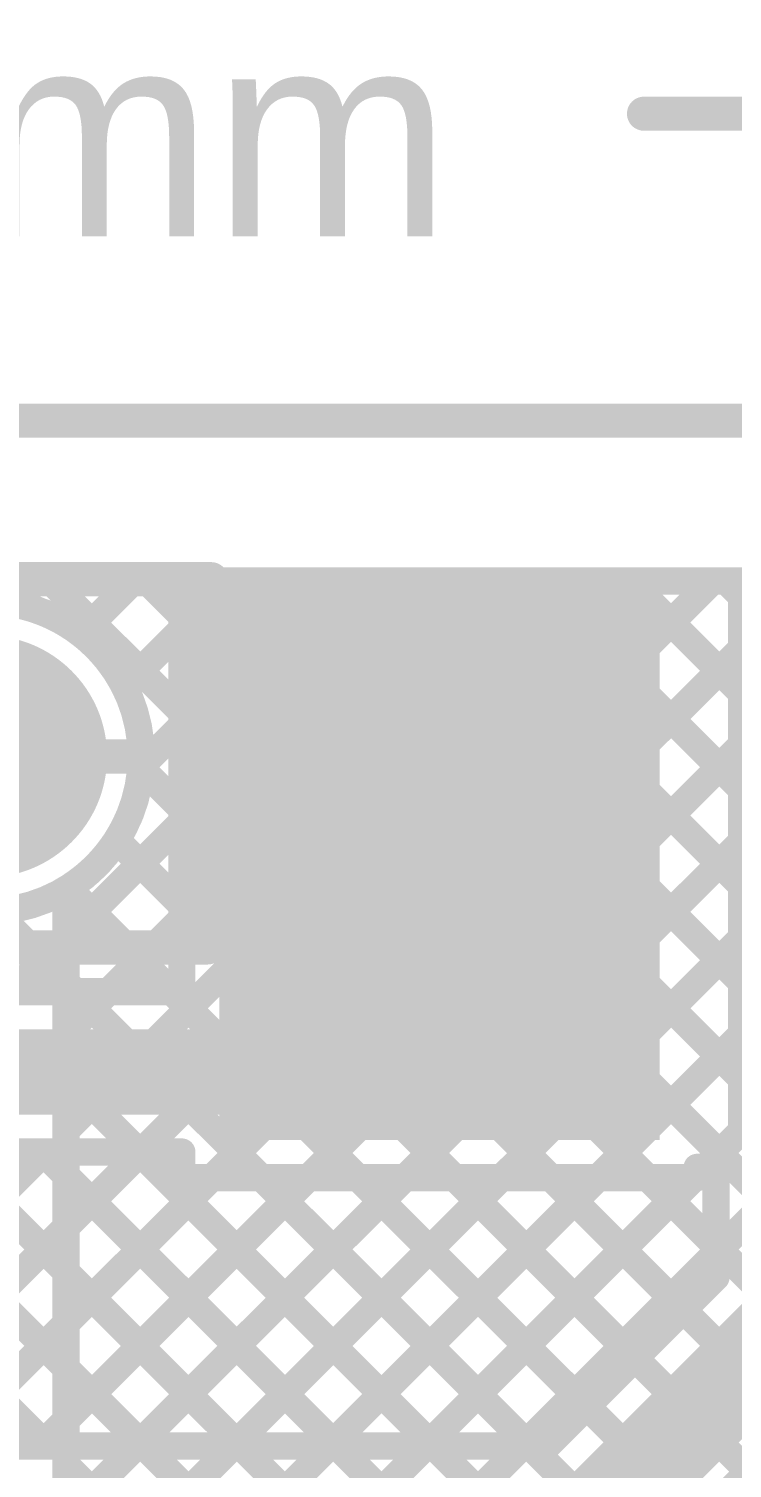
# Model space of a CAD drawing. Header units: millimetres. Extents: x -0.32 to 3.69, y -0.11 to 2.37.
# Drawn here: x 1.8062 to 2.0123, y 1.9478 to 2.3699 of the extents above; entities that cross this region are included whole.
import ezdxf

# ---------------------------------------------------------------- set-up
doc = ezdxf.new("R2010")
doc.units = ezdxf.units.MM
doc.header["$MEASUREMENT"] = 0
for name, color, linetype in [('BottomLayer', 5, 'Continuous'), ('BottomPaste', 16, 'Continuous'), ('BottomSolder', 6, 'Continuous'), ('Mechanical1', 6, 'Continuous'), ('Mechanical2', 216, 'Continuous'), ('MultiLayer', 9, 'Continuous'), ('PadHoleLayer', 156, 'Continuous'), ('TopLayer', 1, 'Continuous'), ('TopOverlay', 2, 'Continuous'), ('TopSolder', 216, 'Continuous')]:
    doc.layers.add(name, color=color, linetype=linetype)
doc.styles.add('Arial', font='', dxfattribs={"height": 0.2})
doc.styles.get('Arial').set_extended_font_data('Arial')

# ---------------------------------------------------------------- blocks, each defined once
blk = doc.blocks.new('S______B______B_9')
at = {"layer": 'BottomLayer'}
for points in [[(-0.015, 0.0175), (-0.015, -0.0175), (-0.045, -0.0175), (-0.045, 0.0175)], [(0.045, 0.0175), (0.045, -0.0175), (0.015, -0.0175), (0.015, 0.0175)]]:
    blk.add_hatch(color=5, dxfattribs=at).paths.add_polyline_path(points)
at = {"layer": 'BottomPaste'}
for points in [[(-0.015, 0.0175), (-0.015, -0.0175), (-0.045, -0.0175), (-0.045, 0.0175)], [(0.045, 0.0175), (0.045, -0.0175), (0.015, -0.0175), (0.015, 0.0175)]]:
    blk.add_hatch(color=16, dxfattribs=at).paths.add_polyline_path(points)
at = {"layer": 'BottomSolder'}
for points in [[(-0.011, 0.0215), (-0.011, -0.0215), (-0.049, -0.0215), (-0.049, 0.0215)], [(0.049, 0.0215), (0.049, -0.0215), (0.011, -0.0215), (0.011, 0.0215)]]:
    blk.add_hatch(color=6, dxfattribs=at).paths.add_polyline_path(points)
blk = doc.blocks.new('R___1206_B_37')
at = {"layer": 'BottomLayer'}
for points in [[(-0.08, 0.035), (-0.02, 0.035), (-0.02, -0.035), (-0.08, -0.035)], [(0.02, 0.035), (0.08, 0.035), (0.08, -0.035), (0.02, -0.035)]]:
    blk.add_hatch(color=5, dxfattribs=at).paths.add_polyline_path(points)
at = {"layer": 'BottomPaste'}
for points in [[(-0.08, 0.035), (-0.02, 0.035), (-0.02, -0.035), (-0.08, -0.035)], [(0.02, 0.035), (0.08, 0.035), (0.08, -0.035), (0.02, -0.035)]]:
    blk.add_hatch(color=16, dxfattribs=at).paths.add_polyline_path(points)
at = {"layer": 'BottomSolder'}
for points in [[(-0.084, 0.039), (-0.016, 0.039), (-0.016, -0.039), (-0.084, -0.039)], [(0.016, 0.039), (0.084, 0.039), (0.084, -0.039), (0.016, -0.039)]]:
    blk.add_hatch(color=6, dxfattribs=at).paths.add_polyline_path(points)
blk = doc.blocks.new('PPPC161LFBN_RC__48')
at = {"layer": 'BottomLayer'}
h = blk.add_hatch(color=5, dxfattribs=at)
edge = h.paths.add_edge_path()
edge.add_arc((0.75, 0), 0.0315, 0, 360)
at = {"layer": 'BottomSolder'}
h = blk.add_hatch(color=6, dxfattribs=at)
edge = h.paths.add_edge_path()
edge.add_arc((0.75, 0), 0.0355, 0, 360)
at = {"layer": 'MultiLayer'}
h = blk.add_hatch(color=9, dxfattribs=at)
edge = h.paths.add_edge_path()
edge.add_arc((0.75, 0), 0.0315, 0, 360)
at = {"layer": 'PadHoleLayer'}
h = blk.add_hatch(color=156, dxfattribs=at)
edge = h.paths.add_edge_path()
edge.add_arc((0.75, 0), 0.01772, 0, 360)
at = {"layer": 'TopLayer'}
h = blk.add_hatch(color=1, dxfattribs=at)
edge = h.paths.add_edge_path()
edge.add_arc((0.75, 0), 0.0315, 0, 360)
at = {"layer": 'TopSolder'}
h = blk.add_hatch(color=216, dxfattribs=at)
edge = h.paths.add_edge_path()
edge.add_arc((0.75, 0), 0.0355, 0, 360)
at = {"layer": 'TopOverlay', "const_width": 0.01}
for points in [[(0.005, 0.052), (0.816, 0.052)], [(0.816, -0.055), (0.816, 0.051)], [(0.815, -0.056), (0.815, -0.055)], [(0.815, -0.055), (0.816, -0.055)], [(-0.801, -0.056), (0.815, -0.056)]]:
    blk.add_lwpolyline(points, dxfattribs=at)
at = {"layer": 'TopOverlay', "const_width": 0.005}
for points in [[(0.8135, 0.052, 1), (0.8185, 0.052, 1)], [(0.8135, 0.051, 1), (0.8185, 0.051, 1)], [(0.8125, -0.055, 1), (0.8175, -0.055, 1)], [(0.8125, -0.055, 1), (0.8175, -0.055, 1)], [(0.8135, -0.055, 1), (0.8185, -0.055, 1)], [(0.8135, -0.055, 1), (0.8185, -0.055, 1)], [(0.8125, -0.056, 1), (0.8175, -0.056, 1)], [(0.8125, -0.056, 1), (0.8175, -0.056, 1)]]:
    blk.add_lwpolyline(points, format="xyb", close=True, dxfattribs=at)

msp = doc.modelspace()

# ---------------------------------------------------------------- hatches: boundary and pattern name
at = {"layer": 'BottomLayer'}
for points in [[(1.862, 2.044), (1.939, 2.044), (1.939, 2.21), (1.862, 2.21)], [(1.911, 2.044), (1.991, 2.044), (1.991, 2.209), (1.911, 2.209)], [(2.011, 2.047), (2.086, 2.047), (2.086, 2.209), (2.011, 2.209)]]:
    msp.add_hatch(color=5, dxfattribs=at).paths.add_polyline_path(points)

# ---------------------------------------------------------------- linework, layer by layer
for points, const_width in [([(0.09279, 2.208), (1.851, 2.208)], 0.008), ([(1.80183, 2.20124), (1.80859, 2.208)], 0.008), ([(1.81243, 2.208), (1.851, 2.16943)], 0.008), ([(1.82139, 2.19252), (1.83687, 2.208)], 0.008), ([(1.84071, 2.208), (1.851, 2.19771)], 0.008), ([(1.851, 2.0875), (1.851, 2.208)], 0.008), ([(1.8342, 2.17704), (1.851, 2.19384)], 0.008), ([(1.839, 2.15356), (1.851, 2.16556)], 0.008), ([(1.7936, 2.1565), (1.8351, 2.1565)], 0.01), ([(1.83897, 2.15317), (1.851, 2.14114)], 0.008), ([(1.80123, 2.0875), (1.851, 2.13727)], 0.008), ([(1.83191, 2.13195), (1.851, 2.11286)], 0.008), ([(1.9005, 2.09), (1.9005, 2.125)], 0.025), ([(1.90925, 2.08475), (1.951, 2.1265)], 0.025), ([(1.81768, 2.1179), (1.84808, 2.0875)], 0.008), ([(1.79621, 2.11108), (1.81979, 2.0875)], 0.008), ([(1.82951, 2.0875), (1.851, 2.10899)], 0.008), ([(1.8745, 2.064), (1.9005, 2.09)], 0.025), ([(1.89175, 2.08475), (1.90925, 2.08475)], 0.025), ([(1.74173, 2.0875), (1.851, 2.0875)], 0.008), ([(1.732, 2.064), (1.8745, 2.064)], 0.025), ([(1.72395, 2.04192), (1.81157, 1.9543)], 0.008), ([(1.72459, 1.9543), (1.81079, 2.0405)], 0.008), ([(1.732, 2.0405), (1.851, 2.0405)], 0.008), ([(1.75288, 1.9543), (1.83908, 2.0405)], 0.008), ([(1.75365, 2.0405), (1.83985, 1.9543)], 0.008), ([(1.78194, 2.0405), (1.86814, 1.9543)], 0.008), ([(1.81022, 2.0405), (1.89642, 1.9543)], 0.008), ([(1.83851, 2.0405), (1.92471, 1.9543)], 0.008), ([(1.851, 2.033), (1.851, 2.0405)], 0.008), ([(2.002, 2.036), (2.0075, 2.036)], 0.008), ([(2.002, 2.03372), (2.00428, 2.036)], 0.008), ([(2.0075, 2.00373), (2.0075, 2.036)], 0.008), ([(1.78116, 1.9543), (1.85986, 2.033)], 0.008), ([(1.80945, 1.9543), (1.88815, 2.033)], 0.008), ([(1.83773, 1.9543), (1.91643, 2.033)], 0.008), ([(1.851, 2.033), (1.9, 2.033)], 0.008), ([(1.86602, 1.9543), (1.94472, 2.033)], 0.008), ([(1.87429, 2.033), (1.95299, 1.9543)], 0.008), ([(1.8943, 1.9543), (1.973, 2.033)], 0.008), ([(1.9, 2.033), (1.95, 2.033)], 0.008), ([(1.9, 2.033), (1.95, 2.033)], 0.008), ([(1.90258, 2.033), (1.96967, 1.96591)], 0.008), ([(1.92258, 1.9543), (2.00128, 2.033)], 0.008), ([(1.93086, 2.033), (1.98381, 1.98005)], 0.008), ([(1.95, 2.033), (2.002, 2.033)], 0.008), ([(1.95914, 2.033), (1.99796, 1.99419)], 0.008), ([(1.98743, 2.033), (2.0075, 2.01293)], 0.008), ([(1.95087, 1.9543), (2.0075, 2.01093)], 0.008), ([(1.95087, 1.9543), (2.0075, 2.01093)], 0.008), ([(1.95807, 1.9543), (2.0075, 2.00373)], 0.008), ([(1.9678, 1.9308), (2.031, 1.994)], 0.025), ([(1.98443, 1.9142), (2.0476, 1.97737)], 0.008), ([(1.6441, 1.9543), (1.95807, 1.9543)], 0.008)]:
    msp.add_lwpolyline(points, dxfattribs=dict(at, const_width=const_width))
for points, const_width in [([(1.80659, 2.208, 1), (1.81059, 2.208, 1)], 0.004), ([(1.81043, 2.208, 1), (1.81443, 2.208, 1)], 0.004), ([(1.83487, 2.208, 1), (1.83887, 2.208, 1)], 0.004), ([(1.83871, 2.208, 1), (1.84271, 2.208, 1)], 0.004), ([(1.849, 2.208, 1), (1.853, 2.208, 1)], 0.004), ([(1.849, 2.208, 1), (1.853, 2.208, 1)], 0.004), ([(1.8391, 2.1565, 1), (1.7481, 2.1565, 1)], 0.008), ([(1.849, 2.19771, 1), (1.853, 2.19771, 1)], 0.004), ([(1.81939, 2.19252, 1), (1.82339, 2.19252, 1)], 0.004), ([(1.849, 2.19384, 1), (1.853, 2.19384, 1)], 0.004), ([(1.8322, 2.17704, 1), (1.8362, 2.17704, 1)], 0.004), ([(1.849, 2.16943, 1), (1.853, 2.16943, 1)], 0.004), ([(1.849, 2.16556, 1), (1.853, 2.16556, 1)], 0.004), ([(1.8326, 2.1565, 1), (1.8376, 2.1565, 1)], 0.005), ([(1.83697, 2.15317, 1), (1.84097, 2.15317, 1)], 0.004), ([(1.837, 2.15356, 1), (1.841, 2.15356, 1)], 0.004), ([(1.8371, 2.1565, 1), (1.8411, 2.1565, 1)], 0.004), ([(1.849, 2.14114, 1), (1.853, 2.14114, 1)], 0.004), ([(1.849, 2.13727, 1), (1.853, 2.13727, 1)], 0.004), ([(1.82991, 2.13195, 1), (1.83391, 2.13195, 1)], 0.004), ([(1.89425, 2.125, 1), (1.90675, 2.125, 1)], 0.0125), ([(1.94475, 2.1265, 1), (1.95725, 2.1265, 1)], 0.0125), ([(1.81568, 2.1179, 1), (1.81968, 2.1179, 1)], 0.004), ([(1.849, 2.11286, 1), (1.853, 2.11286, 1)], 0.004), ([(1.849, 2.10899, 1), (1.853, 2.10899, 1)], 0.004), ([(1.89425, 2.09, 1), (1.90675, 2.09, 1)], 0.0125), ([(1.89425, 2.09, 1), (1.90675, 2.09, 1)], 0.0125), ([(1.8855, 2.08475, 1), (1.898, 2.08475, 1)], 0.0125), ([(1.903, 2.08475, 1), (1.9155, 2.08475, 1)], 0.0125), ([(1.903, 2.08475, 1), (1.9155, 2.08475, 1)], 0.0125), ([(1.81779, 2.0875, 1), (1.82179, 2.0875, 1)], 0.004), ([(1.82751, 2.0875, 1), (1.83151, 2.0875, 1)], 0.004), ([(1.84608, 2.0875, 1), (1.85008, 2.0875, 1)], 0.004), ([(1.849, 2.0875, 1), (1.853, 2.0875, 1)], 0.004), ([(1.849, 2.0875, 1), (1.853, 2.0875, 1)], 0.004), ([(1.86825, 2.064, 1), (1.88075, 2.064, 1)], 0.0125), ([(1.86825, 2.064, 1), (1.88075, 2.064, 1)], 0.0125), ([(1.80822, 2.0405, 1), (1.81222, 2.0405, 1)], 0.004), ([(1.80879, 2.0405, 1), (1.81279, 2.0405, 1)], 0.004), ([(1.83651, 2.0405, 1), (1.84051, 2.0405, 1)], 0.004), ([(1.83708, 2.0405, 1), (1.84108, 2.0405, 1)], 0.004), ([(1.849, 2.0405, 1), (1.853, 2.0405, 1)], 0.004), ([(1.849, 2.0405, 1), (1.853, 2.0405, 1)], 0.004), ([(2, 2.036, 1), (2.004, 2.036, 1)], 0.004), ([(2.00228, 2.036, 1), (2.00628, 2.036, 1)], 0.004), ([(2.0055, 2.036, 1), (2.0095, 2.036, 1)], 0.004), ([(2.0055, 2.036, 1), (2.0095, 2.036, 1)], 0.004), ([(1.849, 2.033, 1), (1.853, 2.033, 1)], 0.004), ([(1.849, 2.033, 1), (1.853, 2.033, 1)], 0.004), ([(1.85786, 2.033, 1), (1.86186, 2.033, 1)], 0.004), ([(1.87229, 2.033, 1), (1.87629, 2.033, 1)], 0.004), ([(1.88615, 2.033, 1), (1.89015, 2.033, 1)], 0.004), ([(1.898, 2.033, 1), (1.902, 2.033, 1)], 0.004), ([(1.898, 2.033, 1), (1.902, 2.033, 1)], 0.004), ([(1.898, 2.033, 1), (1.902, 2.033, 1)], 0.004), ([(1.90058, 2.033, 1), (1.90458, 2.033, 1)], 0.004), ([(1.91443, 2.033, 1), (1.91843, 2.033, 1)], 0.004), ([(1.92886, 2.033, 1), (1.93286, 2.033, 1)], 0.004), ([(1.94272, 2.033, 1), (1.94672, 2.033, 1)], 0.004), ([(1.948, 2.033, 1), (1.952, 2.033, 1)], 0.004), ([(1.948, 2.033, 1), (1.952, 2.033, 1)], 0.004), ([(1.948, 2.033, 1), (1.952, 2.033, 1)], 0.004), ([(1.95714, 2.033, 1), (1.96114, 2.033, 1)], 0.004), ([(1.971, 2.033, 1), (1.975, 2.033, 1)], 0.004), ([(1.98543, 2.033, 1), (1.98943, 2.033, 1)], 0.004), ([(1.99928, 2.033, 1), (2.00328, 2.033, 1)], 0.004), ([(2, 2.03372, 1), (2.004, 2.03372, 1)], 0.004), ([(2, 2.033, 1), (2.004, 2.033, 1)], 0.004), ([(2.0055, 2.01293, 1), (2.0095, 2.01293, 1)], 0.004), ([(2.0055, 2.01093, 1), (2.0095, 2.01093, 1)], 0.004), ([(2.0055, 2.01093, 1), (2.0095, 2.01093, 1)], 0.004), ([(2.0055, 2.00373, 1), (2.0095, 2.00373, 1)], 0.004), ([(2.0055, 2.00373, 1), (2.0095, 2.00373, 1)], 0.004), ([(1.99596, 1.99419, 1), (1.99996, 1.99419, 1)], 0.004), ([(1.98181, 1.98005, 1), (1.98581, 1.98005, 1)], 0.004), ([(1.96767, 1.96591, 1), (1.97167, 1.96591, 1)], 0.004), ([(1.80745, 1.9543, 1), (1.81145, 1.9543, 1)], 0.004), ([(1.80957, 1.9543, 1), (1.81357, 1.9543, 1)], 0.004), ([(1.83573, 1.9543, 1), (1.83973, 1.9543, 1)], 0.004), ([(1.83785, 1.9543, 1), (1.84185, 1.9543, 1)], 0.004), ([(1.86402, 1.9543, 1), (1.86802, 1.9543, 1)], 0.004), ([(1.86614, 1.9543, 1), (1.87014, 1.9543, 1)], 0.004), ([(1.8923, 1.9543, 1), (1.8963, 1.9543, 1)], 0.004), ([(1.89442, 1.9543, 1), (1.89842, 1.9543, 1)], 0.004), ([(1.92058, 1.9543, 1), (1.92458, 1.9543, 1)], 0.004), ([(1.92271, 1.9543, 1), (1.92671, 1.9543, 1)], 0.004), ([(1.94887, 1.9543, 1), (1.95287, 1.9543, 1)], 0.004), ([(1.94887, 1.9543, 1), (1.95287, 1.9543, 1)], 0.004), ([(1.95099, 1.9543, 1), (1.95499, 1.9543, 1)], 0.004), ([(1.95607, 1.9543, 1), (1.96007, 1.9543, 1)], 0.004), ([(1.95607, 1.9543, 1), (1.96007, 1.9543, 1)], 0.004)]:
    msp.add_lwpolyline(points, format="xyb", close=True, dxfattribs=dict(at, const_width=const_width))
at = {"layer": 'Mechanical1', "const_width": 0.01}
msp.add_lwpolyline([(1.98644, 2.345), (3.683, 2.345)], dxfattribs=at)
at = {"layer": 'Mechanical1', "const_width": 0.005}
msp.add_lwpolyline([(1.98394, 2.345, 1), (1.98894, 2.345, 1)], format="xyb", close=True, dxfattribs=at)
at = {"layer": 'Mechanical2', "const_width": 0.01}
msp.add_lwpolyline([(-0.1, 2.255), (3.325, 2.255)], dxfattribs=at)
at = {"layer": 'TopLayer'}
for points, const_width in [([(1.69166, 1.72338), (2.17628, 2.208)], 0.008), ([(1.70581, 1.70924), (2.20457, 2.208)], 0.008), ([(1.70581, 1.70924), (2.20457, 2.208)], 0.008), ([(1.71995, 1.69509), (2.23285, 2.208)], 0.008), ([(1.73409, 1.68095), (2.26114, 2.208)], 0.008), ([(1.77533, 2.208), (3.13221, 2.208)], 0.008), ([(1.80183, 2.20124), (1.80859, 2.208)], 0.008), ([(1.81243, 2.208), (2.3921, 1.62833)], 0.008), ([(1.8171, 1.93367), (2.09143, 2.208)], 0.008), ([(1.8171, 1.90538), (2.11972, 2.208)], 0.008), ([(1.8171, 1.99024), (2.03486, 2.208)], 0.008), ([(1.8171, 1.96195), (2.06315, 2.208)], 0.008), ([(1.8171, 2.10337), (1.92173, 2.208)], 0.008), ([(1.8171, 2.04681), (1.97829, 2.208)], 0.008), ([(1.8171, 2.01852), (2.00658, 2.208)], 0.008), ([(1.8171, 2.07509), (1.95001, 2.208)], 0.008), ([(1.81831, 1.87831), (2.148, 2.208)], 0.008), ([(1.82139, 2.19252), (1.83687, 2.208)], 0.008), ([(1.8342, 2.17704), (1.86516, 2.208)], 0.008), ([(1.839, 2.15356), (1.89344, 2.208)], 0.008), ([(1.84071, 2.208), (2.40624, 1.64247)], 0.008), ([(1.869, 2.208), (2.42038, 1.65662)], 0.008), ([(1.89728, 2.208), (2.43452, 1.67076)], 0.008), ([(1.92557, 2.208), (2.44867, 1.6849)], 0.008), ([(1.95385, 2.208), (2.46281, 1.69904)], 0.008), ([(1.98213, 2.208), (2.47695, 1.71318)], 0.008), ([(2.01042, 2.208), (2.49109, 1.72733)], 0.008), ([(1.7936, 2.1565), (1.8351, 2.1565)], 0.01), ([(1.83897, 2.15317), (2.37796, 1.61419)], 0.008), ([(1.83191, 2.13195), (2.36381, 1.60005)], 0.008), ([(1.8171, 1.88155), (1.8171, 2.11754)], 0.008), ([(1.81768, 2.1179), (2.34967, 1.58591)], 0.008), ([(1.8171, 2.09019), (2.33553, 1.57176)], 0.008), ([(1.8171, 2.06191), (2.32139, 1.55762)], 0.008), ([(1.8171, 2.03362), (2.30724, 1.54348)], 0.008), ([(1.8171, 2.00534), (2.2931, 1.52934)], 0.008), ([(1.8171, 1.97705), (2.27896, 1.51519)], 0.008), ([(1.8171, 1.94877), (2.26482, 1.50105)], 0.008)]:
    msp.add_lwpolyline(points, dxfattribs=dict(at, const_width=const_width))
for points, const_width in [([(1.80659, 2.208, 1), (1.81059, 2.208, 1)], 0.004), ([(1.81043, 2.208, 1), (1.81443, 2.208, 1)], 0.004), ([(1.83487, 2.208, 1), (1.83887, 2.208, 1)], 0.004), ([(1.83871, 2.208, 1), (1.84271, 2.208, 1)], 0.004), ([(1.86316, 2.208, 1), (1.86716, 2.208, 1)], 0.004), ([(1.867, 2.208, 1), (1.871, 2.208, 1)], 0.004), ([(1.89144, 2.208, 1), (1.89544, 2.208, 1)], 0.004), ([(1.89528, 2.208, 1), (1.89928, 2.208, 1)], 0.004), ([(1.91973, 2.208, 1), (1.92373, 2.208, 1)], 0.004), ([(1.92357, 2.208, 1), (1.92757, 2.208, 1)], 0.004), ([(1.94801, 2.208, 1), (1.95201, 2.208, 1)], 0.004), ([(1.95185, 2.208, 1), (1.95585, 2.208, 1)], 0.004), ([(1.97629, 2.208, 1), (1.98029, 2.208, 1)], 0.004), ([(1.98013, 2.208, 1), (1.98413, 2.208, 1)], 0.004), ([(2.00458, 2.208, 1), (2.00858, 2.208, 1)], 0.004), ([(2.00842, 2.208, 1), (2.01242, 2.208, 1)], 0.004), ([(1.81939, 2.19252, 1), (1.82339, 2.19252, 1)], 0.004), ([(1.8322, 2.17704, 1), (1.8362, 2.17704, 1)], 0.004), ([(1.8326, 2.1565, 1), (1.8376, 2.1565, 1)], 0.005), ([(1.83697, 2.15317, 1), (1.84097, 2.15317, 1)], 0.004), ([(1.837, 2.15356, 1), (1.841, 2.15356, 1)], 0.004), ([(1.8371, 2.1565, 1), (1.8411, 2.1565, 1)], 0.004), ([(1.8371, 2.1565, 1), (1.8411, 2.1565, 1)], 0.004), ([(1.82991, 2.13195, 1), (1.83391, 2.13195, 1)], 0.004), ([(1.8151, 2.11754, 1), (1.8191, 2.11754, 1)], 0.004), ([(1.8151, 2.11754, 1), (1.8191, 2.11754, 1)], 0.004), ([(1.81568, 2.1179, 1), (1.81968, 2.1179, 1)], 0.004), ([(1.8151, 2.10337, 1), (1.8191, 2.10337, 1)], 0.004), ([(1.8151, 2.09019, 1), (1.8191, 2.09019, 1)], 0.004), ([(1.8151, 2.07509, 1), (1.8191, 2.07509, 1)], 0.004), ([(1.8151, 2.06191, 1), (1.8191, 2.06191, 1)], 0.004), ([(1.8151, 2.04681, 1), (1.8191, 2.04681, 1)], 0.004), ([(1.8151, 2.03362, 1), (1.8191, 2.03362, 1)], 0.004), ([(1.8151, 2.01852, 1), (1.8191, 2.01852, 1)], 0.004), ([(1.8151, 2.00534, 1), (1.8191, 2.00534, 1)], 0.004), ([(1.8151, 1.99024, 1), (1.8191, 1.99024, 1)], 0.004), ([(1.8151, 1.97705, 1), (1.8191, 1.97705, 1)], 0.004), ([(1.8151, 1.96195, 1), (1.8191, 1.96195, 1)], 0.004), ([(1.8151, 1.94877, 1), (1.8191, 1.94877, 1)], 0.004)]:
    msp.add_lwpolyline(points, format="xyb", close=True, dxfattribs=dict(at, const_width=const_width))
at = {"layer": 'TopLayer', "const_width": 0.008}
for points in [[(1.78267, 2.20066, -0.487195), (1.8391, 2.1565)], [(1.8391, 2.1565, -0.262813), (1.8171, 2.11754)]]:
    msp.add_lwpolyline(points, format="xyb", dxfattribs=at)

# ---------------------------------------------------------------- block references
for name, p in [('PPPC161LFBN_RC__48', (1.0436, 2.1565)), ('R___1206_B_37', (2.001, 2.169))]:
    msp.add_blockref(name, p)
at = {"rotation": 180}
msp.add_blockref('S______B______B_9', (2.001, 2.069), dxfattribs=at)

# ---------------------------------------------------------------- texts
at = {"layer": 'Mechanical1', "style": 'Arial'}
msp.add_text('96.09mm', height=0.06, dxfattribs=at).set_placement((1.58056, 2.30901))

doc.saveas('drawing.dxf')
